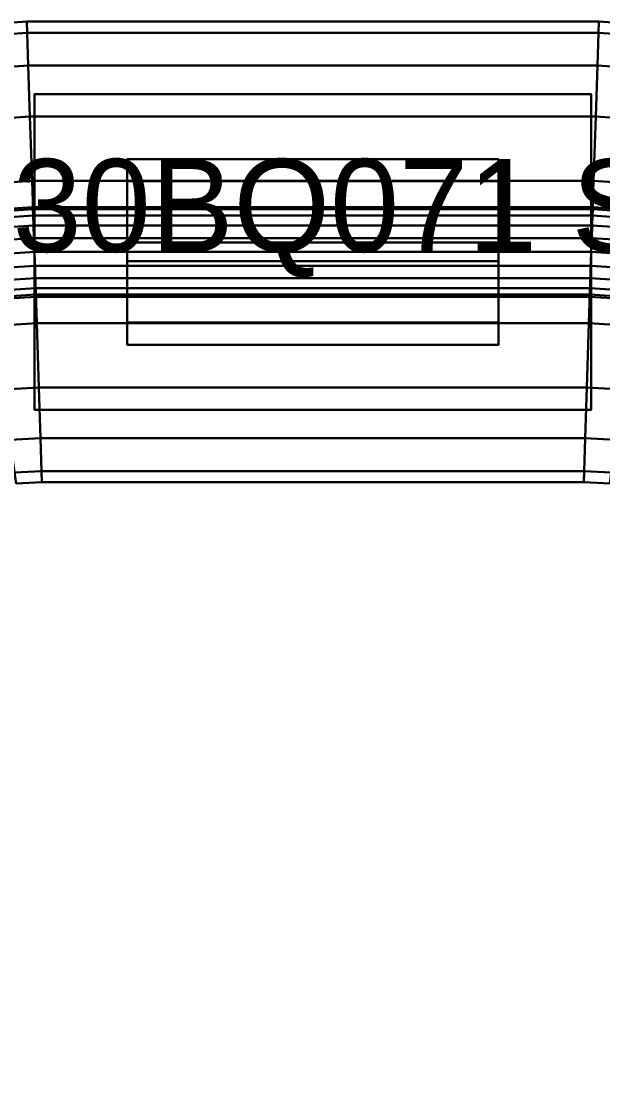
# Model space of a CAD drawing. Extents: x 91537 to 98524, y 82085 to 85415.
# Drawn here: x 97893 to 98206, y 84838 to 85415 of the extents above; entities that cross this region are included whole.
import ezdxf
from ezdxf.enums import TextEntityAlignment as Align

# ---------------------------------------------------------------- set-up
doc = ezdxf.new("R2010")
doc.units = 0
doc.header["$LTSCALE"] = 20
for name, color, linetype in [('CENTERLINE', 7, 'CONTINUOUS'), ('INSULATION', 254, 'CONTINUOUS'), ('LABELS', 7, 'CONTINUOUS'), ('PIPE-SPOOL2', 30, 'CONTINUOUS'), ('SUPPORTS', 2, 'CONTINUOUS')]:
    doc.layers.add(name, color=color, linetype=linetype)

msp = doc.modelspace()

# ---------------------------------------------------------------- linework, layer by layer
at = {"layer": 'CENTERLINE'}
msp.add_polyline3d([(97700, 84791, 4450), (97700, 85091, 4450), (97701.711, 85117.1052, 4450), (97706.8148, 85142.7638, 4450), (97715.2241, 85167.5367, 4450), (97726.7949, 85191, 4450), (97741.3293, 85212.7523, 4450), (97758.5786, 85232.4214, 4450), (97778.2477, 85249.6707, 4450), (97800, 85264.2051, 4450), (97823.4633, 85275.7759, 4450), (97848.2362, 85284.1852, 4450), (97873.8948, 85289.289, 4450), (97900, 85291, 4450), (98200, 85291, 4450), (98226.1052, 85289.289, 4450)], dxfattribs=at)
at = {"layer": 'INSULATION'}
for points in [[(97857.6899, 85412.3769, 4450), (97858.4831, 85406.3525, 4488.3645), (97896.1367, 85409.0104, 4488.3645), (97895.9379, 85415.0835, 4450)], [(97858.4831, 85406.3525, 4411.6355), (97857.6899, 85412.3769, 4450), (97895.9379, 85415.0835, 4450), (97896.1367, 85409.0104, 4411.6355)], [(97895.9379, 85415.0835, 4450), (97896.1367, 85409.0104, 4488.3645), (98203.8633, 85409.0104, 4488.3645), (98204.0621, 85415.0835, 4450)], [(97896.1367, 85409.0104, 4411.6355), (97895.9379, 85415.0835, 4450), (98204.0621, 85415.0835, 4450), (98203.8633, 85409.0104, 4411.6355)], [(98204.0621, 85415.0835, 4450), (98203.8633, 85409.0104, 4488.3645), (98241.5169, 85406.3525, 4488.3645), (98242.3101, 85412.3769, 4450)], [(98203.8633, 85409.0104, 4411.6355), (98204.0621, 85415.0835, 4450), (98242.3101, 85412.3769, 4450), (98241.5169, 85406.3525, 4411.6355)], [(97858.4831, 85406.3525, 4488.3645), (97860.7848, 85388.8692, 4522.9735), (97896.7137, 85391.3857, 4522.9735), (97896.1367, 85409.0104, 4488.3645)], [(97860.7848, 85388.8692, 4377.0265), (97858.4831, 85406.3525, 4411.6355), (97896.1367, 85409.0104, 4411.6355), (97896.7137, 85391.3857, 4377.0265)], [(97896.1367, 85409.0104, 4488.3645), (97896.7137, 85391.3857, 4522.9735), (98203.2863, 85391.3857, 4522.9735), (98203.8633, 85409.0104, 4488.3645)], [(97896.7137, 85391.3857, 4377.0265), (97896.1367, 85409.0104, 4411.6355), (98203.8633, 85409.0104, 4411.6355), (98203.2863, 85391.3857, 4377.0265)], [(98203.8633, 85409.0104, 4488.3645), (98203.2863, 85391.3857, 4522.9735), (98239.2152, 85388.8692, 4522.9735), (98241.5169, 85406.3525, 4488.3645)], [(98203.2863, 85391.3857, 4377.0265), (98203.8633, 85409.0104, 4411.6355), (98241.5169, 85406.3525, 4411.6355), (98239.2152, 85388.8692, 4377.0265)], [(97860.7848, 85388.8692, 4522.9735), (97864.3698, 85361.6382, 4550.4395), (97897.6124, 85363.9345, 4550.4395), (97896.7137, 85391.3857, 4522.9735)], [(97864.3698, 85361.6382, 4349.5605), (97860.7848, 85388.8692, 4377.0265), (97896.7137, 85391.3857, 4377.0265), (97897.6124, 85363.9345, 4349.5605)], [(97896.7137, 85391.3857, 4522.9735), (97897.6124, 85363.9345, 4550.4395), (98202.3876, 85363.9345, 4550.4395), (98203.2863, 85391.3857, 4522.9735)], [(97897.6124, 85363.9345, 4349.5605), (97896.7137, 85391.3857, 4377.0265), (98203.2863, 85391.3857, 4377.0265), (98202.3876, 85363.9345, 4349.5605)], [(98203.2863, 85391.3857, 4522.9735), (98202.3876, 85363.9345, 4550.4395), (98235.6302, 85361.6382, 4550.4395), (98239.2152, 85388.8692, 4522.9735)], [(98202.3876, 85363.9345, 4349.5605), (98203.2863, 85391.3857, 4377.0265), (98239.2152, 85388.8692, 4377.0265), (98235.6302, 85361.6382, 4349.5605)], [(97864.3698, 85361.6382, 4550.4395), (97868.8872, 85327.3252, 4568.0737), (97898.7447, 85329.3439, 4568.0737), (97897.6124, 85363.9345, 4550.4395)], [(97868.8872, 85327.3252, 4331.9263), (97864.3698, 85361.6382, 4349.5605), (97897.6124, 85363.9345, 4349.5605), (97898.7447, 85329.3439, 4331.9263)], [(97897.6124, 85363.9345, 4550.4395), (97898.7447, 85329.3439, 4568.0737), (98201.2552, 85329.3439, 4568.0737), (98202.3876, 85363.9345, 4550.4395)], [(97898.7447, 85329.3439, 4331.9263), (97897.6124, 85363.9345, 4349.5605), (98202.3876, 85363.9345, 4349.5605), (98201.2552, 85329.3439, 4331.9263)], [(98202.3876, 85363.9345, 4550.4395), (98201.2552, 85329.3439, 4568.0737), (98231.1128, 85327.3252, 4568.0737), (98235.6302, 85361.6382, 4550.4395)], [(98201.2552, 85329.3439, 4331.9263), (98202.3876, 85363.9345, 4349.5605), (98235.6302, 85361.6382, 4349.5605), (98231.1128, 85327.3252, 4331.9263)], [(97868.8872, 85327.3252, 4568.0737), (97873.8948, 85289.289, 4574.15), (97900, 85291, 4574.15), (97898.7447, 85329.3439, 4568.0737)], [(97873.8948, 85289.289, 4325.85), (97868.8872, 85327.3252, 4331.9263), (97898.7447, 85329.3439, 4331.9263), (97900, 85291, 4325.85)], [(97898.7447, 85329.3439, 4568.0737), (97900, 85291, 4574.15), (98200, 85291, 4574.15), (98201.2552, 85329.3439, 4568.0737)], [(97900, 85291, 4325.85), (97898.7447, 85329.3439, 4331.9263), (98201.2552, 85329.3439, 4331.9263), (98200, 85291, 4325.85)], [(98201.2552, 85329.3439, 4568.0737), (98200, 85291, 4574.15), (98226.1052, 85289.289, 4574.15), (98231.1128, 85327.3252, 4568.0737)], [(98200, 85291, 4325.85), (98201.2552, 85329.3439, 4331.9263), (98231.1128, 85327.3252, 4331.9263), (98226.1052, 85289.289, 4325.85)], [(97873.8948, 85289.289, 4574.15), (97878.9023, 85251.2527, 4568.0737), (97901.2552, 85252.6561, 4568.0737), (97900, 85291, 4574.15)], [(97878.9023, 85251.2527, 4331.9263), (97873.8948, 85289.289, 4325.85), (97900, 85291, 4325.85), (97901.2552, 85252.6561, 4331.9263)], [(97900, 85291, 4574.15), (97901.2552, 85252.6561, 4568.0737), (98198.7447, 85252.6561, 4568.0737), (98200, 85291, 4574.15)], [(97901.2552, 85252.6561, 4331.9263), (97900, 85291, 4325.85), (98200, 85291, 4325.85), (98198.7447, 85252.6561, 4331.9263)], [(98200, 85291, 4574.15), (98198.7447, 85252.6561, 4568.0737), (98221.0977, 85251.2527, 4568.0737), (98226.1052, 85289.289, 4574.15)], [(98198.7447, 85252.6561, 4331.9263), (98200, 85291, 4325.85), (98226.1052, 85289.289, 4325.85), (98221.0977, 85251.2527, 4331.9263)], [(97878.9023, 85251.2527, 4568.0737), (97883.4197, 85216.9397, 4550.4395), (97902.3876, 85218.0655, 4550.4395), (97901.2552, 85252.6561, 4568.0737)], [(97883.4197, 85216.9397, 4349.5605), (97878.9023, 85251.2527, 4331.9263), (97901.2552, 85252.6561, 4331.9263), (97902.3876, 85218.0655, 4349.5605)], [(97901.2552, 85252.6561, 4568.0737), (97902.3876, 85218.0655, 4550.4395), (98197.6124, 85218.0655, 4550.4395), (98198.7447, 85252.6561, 4568.0737)], [(97902.3876, 85218.0655, 4349.5605), (97901.2552, 85252.6561, 4331.9263), (98198.7447, 85252.6561, 4331.9263), (98197.6124, 85218.0655, 4349.5605)], [(98198.7447, 85252.6561, 4568.0737), (98197.6124, 85218.0655, 4550.4395), (98216.5803, 85216.9397, 4550.4395), (98221.0977, 85251.2527, 4568.0737)], [(98197.6124, 85218.0655, 4349.5605), (98198.7447, 85252.6561, 4331.9263), (98221.0977, 85251.2527, 4331.9263), (98216.5803, 85216.9397, 4349.5605)], [(97883.4197, 85216.9397, 4550.4395), (97887.0047, 85189.7088, 4522.9735), (97903.2863, 85190.6143, 4522.9735), (97902.3876, 85218.0655, 4550.4395)], [(97887.0047, 85189.7088, 4377.0265), (97883.4197, 85216.9397, 4349.5605), (97902.3876, 85218.0655, 4349.5605), (97903.2863, 85190.6143, 4377.0265)], [(97902.3876, 85218.0655, 4550.4395), (97903.2863, 85190.6143, 4522.9735), (98196.7137, 85190.6143, 4522.9735), (98197.6124, 85218.0655, 4550.4395)], [(97903.2863, 85190.6143, 4377.0265), (97902.3876, 85218.0655, 4349.5605), (98197.6124, 85218.0655, 4349.5605), (98196.7137, 85190.6143, 4377.0265)], [(98197.6124, 85218.0655, 4550.4395), (98196.7137, 85190.6143, 4522.9735), (98212.9953, 85189.7088, 4522.9735), (98216.5803, 85216.9397, 4550.4395)], [(98196.7137, 85190.6143, 4377.0265), (98197.6124, 85218.0655, 4349.5605), (98216.5803, 85216.9397, 4349.5605), (98212.9953, 85189.7088, 4377.0265)], [(97887.0047, 85189.7088, 4522.9735), (97889.3065, 85172.2254, 4488.3645), (97903.8633, 85172.9896, 4488.3645), (97903.2863, 85190.6143, 4522.9735)], [(97889.3065, 85172.2254, 4411.6355), (97887.0047, 85189.7088, 4377.0265), (97903.2863, 85190.6143, 4377.0265), (97903.8633, 85172.9896, 4411.6355)], [(97903.2863, 85190.6143, 4522.9735), (97903.8633, 85172.9896, 4488.3645), (98196.1367, 85172.9896, 4488.3645), (98196.7137, 85190.6143, 4522.9735)], [(97903.8633, 85172.9896, 4411.6355), (97903.2863, 85190.6143, 4377.0265), (98196.7137, 85190.6143, 4377.0265), (98196.1367, 85172.9896, 4411.6355)], [(98196.7137, 85190.6143, 4522.9735), (98196.1367, 85172.9896, 4488.3645), (98210.6935, 85172.2254, 4488.3645), (98212.9953, 85189.7088, 4522.9735)], [(98196.1367, 85172.9896, 4411.6355), (98196.7137, 85190.6143, 4377.0265), (98212.9953, 85189.7088, 4377.0265), (98210.6935, 85172.2254, 4411.6355)], [(97889.3065, 85172.2254, 4488.3645), (97890.0996, 85166.2011, 4450), (97904.0621, 85166.9165, 4450), (97903.8633, 85172.9896, 4488.3645)], [(97890.0996, 85166.2011, 4450), (97889.3065, 85172.2254, 4411.6355), (97903.8633, 85172.9896, 4411.6355), (97904.0621, 85166.9165, 4450)], [(97903.8633, 85172.9896, 4488.3645), (97904.0621, 85166.9165, 4450), (98195.9379, 85166.9165, 4450), (98196.1367, 85172.9896, 4488.3645)], [(97904.0621, 85166.9165, 4450), (97903.8633, 85172.9896, 4411.6355), (98196.1367, 85172.9896, 4411.6355), (98195.9379, 85166.9165, 4450)], [(98196.1367, 85172.9896, 4488.3645), (98195.9379, 85166.9165, 4450), (98209.9004, 85166.2011, 4450), (98210.6935, 85172.2254, 4488.3645)], [(98195.9379, 85166.9165, 4450), (98196.1367, 85172.9896, 4411.6355), (98210.6935, 85172.2254, 4411.6355), (98209.9004, 85166.2011, 4450)]]:
    msp.add_3dface(points, dxfattribs=at)
at = {"layer": 'PIPE-SPOOL2'}
for points in [[(97870.7426, 85313.2324, 4450), (97870.8968, 85312.0605, 4457.4628), (97899.2485, 85313.9557, 4457.4628), (97899.2098, 85315.1371, 4450)], [(97870.8968, 85312.0605, 4442.5372), (97870.7426, 85313.2324, 4450), (97899.2098, 85315.1371, 4450), (97899.2485, 85313.9557, 4442.5372)], [(97870.8968, 85312.0605, 4457.4628), (97871.3446, 85308.6596, 4464.195), (97899.3607, 85310.5273, 4464.195), (97899.2485, 85313.9557, 4457.4628)], [(97871.3446, 85308.6596, 4435.805), (97870.8968, 85312.0605, 4442.5372), (97899.2485, 85313.9557, 4442.5372), (97899.3607, 85310.5273, 4435.805)], [(97899.2098, 85315.1371, 4450), (97899.2485, 85313.9557, 4457.4628), (98200.7515, 85313.9557, 4457.4628), (98200.7902, 85315.1371, 4450)], [(97899.2485, 85313.9557, 4442.5372), (97899.2098, 85315.1371, 4450), (98200.7902, 85315.1371, 4450), (98200.7515, 85313.9557, 4442.5372)], [(97899.2485, 85313.9557, 4457.4628), (97899.3607, 85310.5273, 4464.195), (98200.6393, 85310.5273, 4464.195), (98200.7515, 85313.9557, 4457.4628)], [(97899.3607, 85310.5273, 4435.805), (97899.2485, 85313.9557, 4442.5372), (98200.7515, 85313.9557, 4442.5372), (98200.6393, 85310.5273, 4435.805)], [(98200.7515, 85313.9557, 4457.4628), (98200.6393, 85310.5273, 4464.195), (98228.6554, 85308.6596, 4464.195), (98229.1032, 85312.0605, 4457.4628)], [(98200.6393, 85310.5273, 4435.805), (98200.7515, 85313.9557, 4442.5372), (98229.1032, 85312.0605, 4442.5372), (98228.6554, 85308.6596, 4435.805)], [(98200.7902, 85315.1371, 4450), (98200.7515, 85313.9557, 4457.4628), (98229.1032, 85312.0605, 4457.4628), (98229.2574, 85313.2324, 4450)], [(98200.7515, 85313.9557, 4442.5372), (98200.7902, 85315.1371, 4450), (98229.2574, 85313.2324, 4450), (98229.1032, 85312.0605, 4442.5372)], [(97871.3446, 85308.6596, 4464.195), (97872.0419, 85303.3625, 4469.5378), (97899.5356, 85305.1874, 4469.5378), (97899.3607, 85310.5273, 4464.195)], [(97872.0419, 85303.3625, 4430.4622), (97871.3446, 85308.6596, 4435.805), (97899.3607, 85310.5273, 4435.805), (97899.5356, 85305.1874, 4430.4622)], [(97899.3607, 85310.5273, 4464.195), (97899.5356, 85305.1874, 4469.5378), (98200.4644, 85305.1874, 4469.5378), (98200.6393, 85310.5273, 4464.195)], [(97899.5356, 85305.1874, 4430.4622), (97899.3607, 85310.5273, 4435.805), (98200.6393, 85310.5273, 4435.805), (98200.4644, 85305.1874, 4430.4622)], [(98200.6393, 85310.5273, 4464.195), (98200.4644, 85305.1874, 4469.5378), (98227.9581, 85303.3625, 4469.5378), (98228.6554, 85308.6596, 4464.195)], [(98200.4644, 85305.1874, 4430.4622), (98200.6393, 85310.5273, 4435.805), (98228.6554, 85308.6596, 4435.805), (98227.9581, 85303.3625, 4430.4622)], [(97872.0419, 85303.3625, 4469.5378), (97872.9207, 85296.6879, 4472.968), (97899.7558, 85298.4588, 4472.968), (97899.5356, 85305.1874, 4469.5378)], [(97872.9207, 85296.6879, 4427.032), (97872.0419, 85303.3625, 4430.4622), (97899.5356, 85305.1874, 4430.4622), (97899.7558, 85298.4588, 4427.032)], [(97899.5356, 85305.1874, 4469.5378), (97899.7558, 85298.4588, 4472.968), (98200.2442, 85298.4588, 4472.968), (98200.4644, 85305.1874, 4469.5378)], [(97899.7558, 85298.4588, 4427.032), (97899.5356, 85305.1874, 4430.4622), (98200.4644, 85305.1874, 4430.4622), (98200.2442, 85298.4588, 4427.032)], [(98200.4644, 85305.1874, 4469.5378), (98200.2442, 85298.4588, 4472.968), (98227.0793, 85296.6879, 4472.968), (98227.9581, 85303.3625, 4469.5378)], [(98200.2442, 85298.4588, 4427.032), (98200.4644, 85305.1874, 4430.4622), (98227.9581, 85303.3625, 4430.4622), (98227.0793, 85296.6879, 4427.032)], [(97872.9207, 85296.6879, 4472.968), (97873.8948, 85289.289, 4474.15), (97900, 85291, 4474.15), (97899.7558, 85298.4588, 4472.968)], [(97873.8948, 85289.289, 4425.85), (97872.9207, 85296.6879, 4427.032), (97899.7558, 85298.4588, 4427.032), (97900, 85291, 4425.85)], [(97899.7558, 85298.4588, 4472.968), (97900, 85291, 4474.15), (98200, 85291, 4474.15), (98200.2442, 85298.4588, 4472.968)], [(97900, 85291, 4425.85), (97899.7558, 85298.4588, 4427.032), (98200.2442, 85298.4588, 4427.032), (98200, 85291, 4425.85)], [(98200.2442, 85298.4588, 4472.968), (98200, 85291, 4474.15), (98226.1052, 85289.289, 4474.15), (98227.0793, 85296.6879, 4472.968)], [(98200, 85291, 4425.85), (98200.2442, 85298.4588, 4427.032), (98227.0793, 85296.6879, 4427.032), (98226.1052, 85289.289, 4425.85)], [(97873.8948, 85289.289, 4474.15), (97874.8688, 85281.8901, 4472.968), (97900.2442, 85283.5412, 4472.968), (97900, 85291, 4474.15)], [(97874.8688, 85281.8901, 4427.032), (97873.8948, 85289.289, 4425.85), (97900, 85291, 4425.85), (97900.2442, 85283.5412, 4427.032)], [(97900, 85291, 4474.15), (97900.2442, 85283.5412, 4472.968), (98199.7558, 85283.5412, 4472.968), (98200, 85291, 4474.15)], [(97900.2442, 85283.5412, 4427.032), (97900, 85291, 4425.85), (98200, 85291, 4425.85), (98199.7558, 85283.5412, 4427.032)], [(98200, 85291, 4474.15), (98199.7558, 85283.5412, 4472.968), (98225.1312, 85281.8901, 4472.968), (98226.1052, 85289.289, 4474.15)], [(98199.7558, 85283.5412, 4427.032), (98200, 85291, 4425.85), (98226.1052, 85289.289, 4425.85), (98225.1312, 85281.8901, 4427.032)], [(97874.8688, 85281.8901, 4472.968), (97875.7476, 85275.2154, 4469.5378), (97900.4644, 85276.8126, 4469.5378), (97900.2442, 85283.5412, 4472.968)], [(97875.7476, 85275.2154, 4430.4622), (97874.8688, 85281.8901, 4427.032), (97900.2442, 85283.5412, 4427.032), (97900.4644, 85276.8126, 4430.4622)], [(97900.2442, 85283.5412, 4472.968), (97900.4644, 85276.8126, 4469.5378), (98199.5356, 85276.8126, 4469.5378), (98199.7558, 85283.5412, 4472.968)], [(97900.4644, 85276.8126, 4430.4622), (97900.2442, 85283.5412, 4427.032), (98199.7558, 85283.5412, 4427.032), (98199.5356, 85276.8126, 4430.4622)], [(98199.7558, 85283.5412, 4472.968), (98199.5356, 85276.8126, 4469.5378), (98224.2524, 85275.2154, 4469.5378), (98225.1312, 85281.8901, 4472.968)], [(98199.5356, 85276.8126, 4430.4622), (98199.7558, 85283.5412, 4427.032), (98225.1312, 85281.8901, 4427.032), (98224.2524, 85275.2154, 4430.4622)], [(97875.7476, 85275.2154, 4469.5378), (97876.445, 85269.9184, 4464.195), (97900.6393, 85271.4727, 4464.195), (97900.4644, 85276.8126, 4469.5378)], [(97876.445, 85269.9184, 4435.805), (97875.7476, 85275.2154, 4430.4622), (97900.4644, 85276.8126, 4430.4622), (97900.6393, 85271.4727, 4435.805)], [(97876.445, 85269.9184, 4464.195), (97876.8927, 85266.5175, 4457.4628), (97900.7515, 85268.0443, 4457.4628), (97900.6393, 85271.4727, 4464.195)], [(97876.8927, 85266.5175, 4442.5372), (97876.445, 85269.9184, 4435.805), (97900.6393, 85271.4727, 4435.805), (97900.7515, 85268.0443, 4442.5372)], [(97900.4644, 85276.8126, 4469.5378), (97900.6393, 85271.4727, 4464.195), (98199.3607, 85271.4727, 4464.195), (98199.5356, 85276.8126, 4469.5378)], [(97900.6393, 85271.4727, 4435.805), (97900.4644, 85276.8126, 4430.4622), (98199.5356, 85276.8126, 4430.4622), (98199.3607, 85271.4727, 4435.805)], [(97900.6393, 85271.4727, 4464.195), (97900.7515, 85268.0443, 4457.4628), (98199.2485, 85268.0443, 4457.4628), (98199.3607, 85271.4727, 4464.195)], [(97900.7515, 85268.0443, 4442.5372), (97900.6393, 85271.4727, 4435.805), (98199.3607, 85271.4727, 4435.805), (98199.2485, 85268.0443, 4442.5372)], [(98199.3607, 85271.4727, 4464.195), (98199.2485, 85268.0443, 4457.4628), (98223.1073, 85266.5175, 4457.4628), (98223.555, 85269.9184, 4464.195)], [(98199.2485, 85268.0443, 4442.5372), (98199.3607, 85271.4727, 4435.805), (98223.555, 85269.9184, 4435.805), (98223.1073, 85266.5175, 4442.5372)], [(98199.5356, 85276.8126, 4469.5378), (98199.3607, 85271.4727, 4464.195), (98223.555, 85269.9184, 4464.195), (98224.2524, 85275.2154, 4469.5378)], [(98199.3607, 85271.4727, 4435.805), (98199.5356, 85276.8126, 4430.4622), (98224.2524, 85275.2154, 4430.4622), (98223.555, 85269.9184, 4435.805)], [(97876.8927, 85266.5175, 4457.4628), (97877.047, 85265.3456, 4450), (97900.7902, 85266.8629, 4450), (97900.7515, 85268.0443, 4457.4628)], [(97877.047, 85265.3456, 4450), (97876.8927, 85266.5175, 4442.5372), (97900.7515, 85268.0443, 4442.5372), (97900.7902, 85266.8629, 4450)], [(97900.7515, 85268.0443, 4457.4628), (97900.7902, 85266.8629, 4450), (98199.2098, 85266.8629, 4450), (98199.2485, 85268.0443, 4457.4628)], [(97900.7902, 85266.8629, 4450), (97900.7515, 85268.0443, 4442.5372), (98199.2485, 85268.0443, 4442.5372), (98199.2098, 85266.8629, 4450)], [(98199.2485, 85268.0443, 4457.4628), (98199.2098, 85266.8629, 4450), (98222.953, 85265.3456, 4450), (98223.1073, 85266.5175, 4457.4628)], [(98199.2098, 85266.8629, 4450), (98199.2485, 85268.0443, 4442.5372), (98223.1073, 85266.5175, 4442.5372), (98222.953, 85265.3456, 4450)]]:
    msp.add_3dface(points, dxfattribs=at)
at = {"layer": 'SUPPORTS'}
for points in [[(97900, 85206, 4256.85), (97900, 85206, 4272.85), (97900, 85376, 4272.85), (97900, 85376, 4256.85)], [(97900, 85376, 4256.85), (97900, 85376, 4272.85), (98200, 85376, 4272.85), (98200, 85376, 4256.85)], [(97900, 85206, 4272.85), (98200, 85206, 4272.85), (98200, 85376, 4272.85), (97900, 85376, 4272.85)], [(97900, 85206, 4256.85), (97900, 85376, 4256.85), (98200, 85376, 4256.85), (98200, 85206, 4256.85)], [(98200, 85206, 4256.85), (98200, 85376, 4256.85), (98200, 85376, 4272.85), (98200, 85206, 4272.85)], [(97950, 85241, 4272.85), (97950, 85241, 4282.85), (97950, 85341, 4282.85), (97950, 85341, 4272.85)], [(97950, 85341, 4272.85), (97950, 85341, 4282.85), (98150, 85341, 4282.85), (98150, 85341, 4272.85)], [(97950, 85241, 4282.85), (98150, 85241, 4282.85), (98150, 85341, 4282.85), (97950, 85341, 4282.85)], [(97950, 85241, 4272.85), (97950, 85341, 4272.85), (98150, 85341, 4272.85), (98150, 85241, 4272.85)], [(98150, 85241, 4272.85), (98150, 85341, 4272.85), (98150, 85341, 4282.85), (98150, 85241, 4282.85)], [(97950, 85253, 4417.85), (97950, 85253, 4425.85), (97950, 85329, 4425.85), (97950, 85329, 4417.85)], [(97950, 85329, 4417.85), (97950, 85329, 4425.85), (98150, 85329, 4425.85), (98150, 85329, 4417.85)], [(97950, 85253, 4425.85), (98150, 85253, 4425.85), (98150, 85329, 4425.85), (97950, 85329, 4425.85)], [(97950, 85253, 4417.85), (97950, 85329, 4417.85), (98150, 85329, 4417.85), (98150, 85253, 4417.85)], [(98150, 85253, 4417.85), (98150, 85329, 4417.85), (98150, 85329, 4425.85), (98150, 85253, 4425.85)], [(97950, 85286, 4282.85), (97950, 85286, 4417.85), (97950, 85296, 4417.85), (97950, 85296, 4282.85)], [(97950, 85296, 4282.85), (97950, 85296, 4417.85), (98150, 85296, 4417.85), (98150, 85296, 4282.85)], [(97950, 85286, 4417.85), (98150, 85286, 4417.85), (98150, 85296, 4417.85), (97950, 85296, 4417.85)], [(97950, 85286, 4282.85), (97950, 85296, 4282.85), (98150, 85296, 4282.85), (98150, 85286, 4282.85)], [(98150, 85286, 4282.85), (98150, 85296, 4282.85), (98150, 85296, 4417.85), (98150, 85286, 4417.85)], [(97950, 85286, 4282.85), (98150, 85286, 4282.85), (98150, 85286, 4417.85), (97950, 85286, 4417.85)], [(97950, 85253, 4417.85), (98150, 85253, 4417.85), (98150, 85253, 4425.85), (97950, 85253, 4425.85)], [(97950, 85241, 4272.85), (98150, 85241, 4272.85), (98150, 85241, 4282.85), (97950, 85241, 4282.85)], [(97900, 85206, 4256.85), (98200, 85206, 4256.85), (98200, 85206, 4272.85), (97900, 85206, 4272.85)]]:
    msp.add_3dface(points, dxfattribs=at)

# ---------------------------------------------------------------- texts
at = {"layer": 'LABELS'}
msp.add_text('1LCN30BQ071 SLIDE', height=50, dxfattribs=at).set_placement((98050, 85291, 4120), align=Align.CENTER)

doc.saveas('drawing.dxf')
